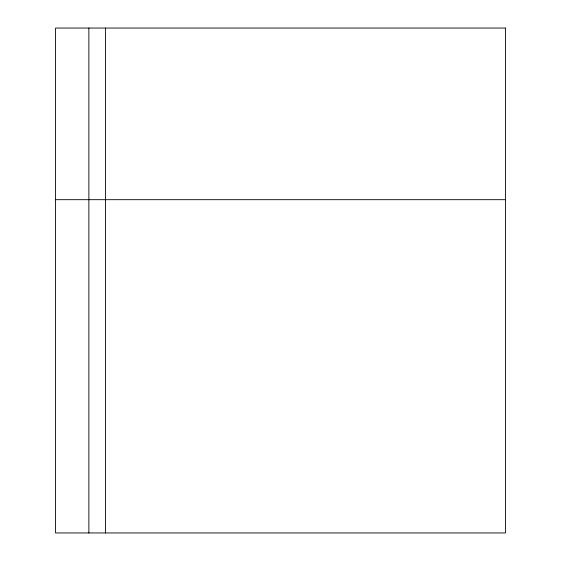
<?xml version="1.0" encoding="UTF-8"?>
<svg xmlns="http://www.w3.org/2000/svg" width="561" height="561" viewBox="0 0 561 561"><rect width="100%" height="100%" fill="white"/><g stroke="black" fill="none" stroke-linecap="round" stroke-linejoin="round"><path stroke-width="0.84" d="M55.546 199.681L505.454 199.681M105.538 28.05L105.538 532.95M88.869 28.05L88.869 532.95M505.454 28.05L55.546 28.05L55.546 532.95L505.454 532.95L505.454 28.05"/></g></svg>
